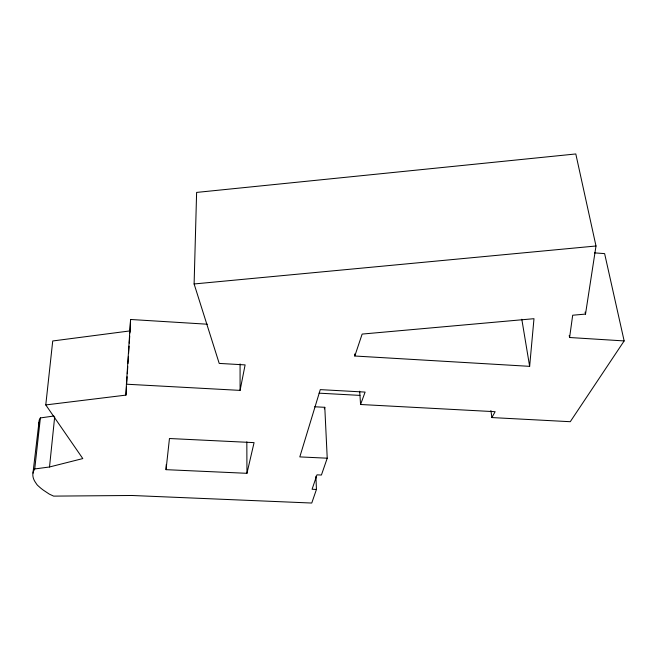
<?xml version="1.0" encoding="UTF-8"?>
<svg xmlns="http://www.w3.org/2000/svg" width="657" height="657" viewBox="0 0 657 657"><rect width="100%" height="100%" fill="white"/><g stroke="black" fill="none" stroke-linecap="round" stroke-linejoin="round"><path stroke-width="0.99" d="M207.325 324.213L130.579 319.483L130.053 330.898L52.724 340.975L45.776 404.926L125.939 395.112L126.423 384.205L240.084 390.389L245.11 364.898L219.208 363.411L194.111 283.964L196.615 192.419L575.803 153.96L595.998 245.997L585.51 314.087L572.682 315.229L569.603 337.509L624.15 340.926L604.621 253.61L594.445 252.871M166.04 469.665L169.457 438.515L254.07 442.629L246.95 473.311L166.04 469.665L166.246 464.548M126.423 384.205L130.579 319.483M125.939 395.112L126.464 386.957M126.653 383.902L127.113 376.765M127.31 373.71L127.77 366.573M127.967 363.518L128.419 356.381M128.616 353.326L129.076 346.19M129.273 343.126L129.725 335.998M129.922 332.935L130.053 330.898M529.641 366.343L533.985 318.694L362.147 334.076L354.796 356.012L529.641 366.343L521.806 319.253M315.902 476.243L316.444 489.449L311.755 503.04L131.885 495.485L53.619 496.117L49.332 494.121L43.321 490.13A123.959 59.015 2 0 1 40.545 487.97L37.654 485.392A27.799 12.655 3.8 0 1 36.767 484.357L34.788 481.367A52.913 24.366 3.3 0 1 32.842 474.223L33.351 471.512L34.722 468.958L49.513 466.979L54.679 416.891M32.965 473.139L39.223 420.045L40.381 417.926L53.874 416.012M34.722 468.958L40.381 417.926M38.64 422.303L38.533 423.437A51.468 25.516 3.8 0 0 38.673 426.163M324.303 408.876L324.796 407.315L314.646 406.773M324.796 407.315L327.227 458.2L321.413 475.044L316.961 474.839L312.083 489.26L316.444 489.449M624.15 340.926L570.268 421.704L491.888 417.565L495.132 411.701L360.578 404.498L365.111 392.089L320.271 389.626L299.806 456.902L327.227 458.2M49.513 466.979L82.798 458.578L45.776 404.926M194.111 283.964L595.998 245.997M319.088 393.165L359.97 395.391M585.1 312.083L585.51 314.087M569.217 335.489L569.603 337.509M490.894 410.518L491.888 417.565M359.675 391.211L360.578 404.498M354.657 353.983L354.796 356.012M246.827 441.841L246.95 473.311M240.076 363.912L240.084 390.389"/></g></svg>
